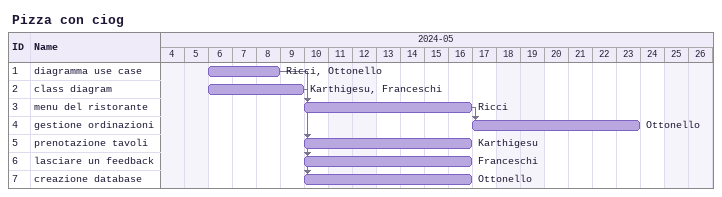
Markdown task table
Pizza con ciog

| ID | Task | Start | Finish | Predecessors | Resources |
|---|---|---|---|---|---|
| 1 | diagramma use case | 2024-05-06 | 2024-05-08 |  | Ricci, Ottonello |
| 2 | class diagram | 2024-05-06 | 2024-05-09 |  | Karthigesu, Franceschi |
| 3 | menu del ristorante | 2024-05-10 | 2024-05-16 | 1, 2 | Ricci |
| 4 | gestione ordinazioni | 2024-05-17 | 2024-05-23 | 3 | Ottonello |
| 5 | prenotazione tavoli | 2024-05-10 | 2024-05-16 | 1, 2 | Karthigesu |
| 6 | lasciare un feedback | 2024-05-10 | 2024-05-16 | 2 | Franceschi |
| 7 | creazione database | 2024-05-10 | 2024-05-16 | 1, 2 | Ottonello |
